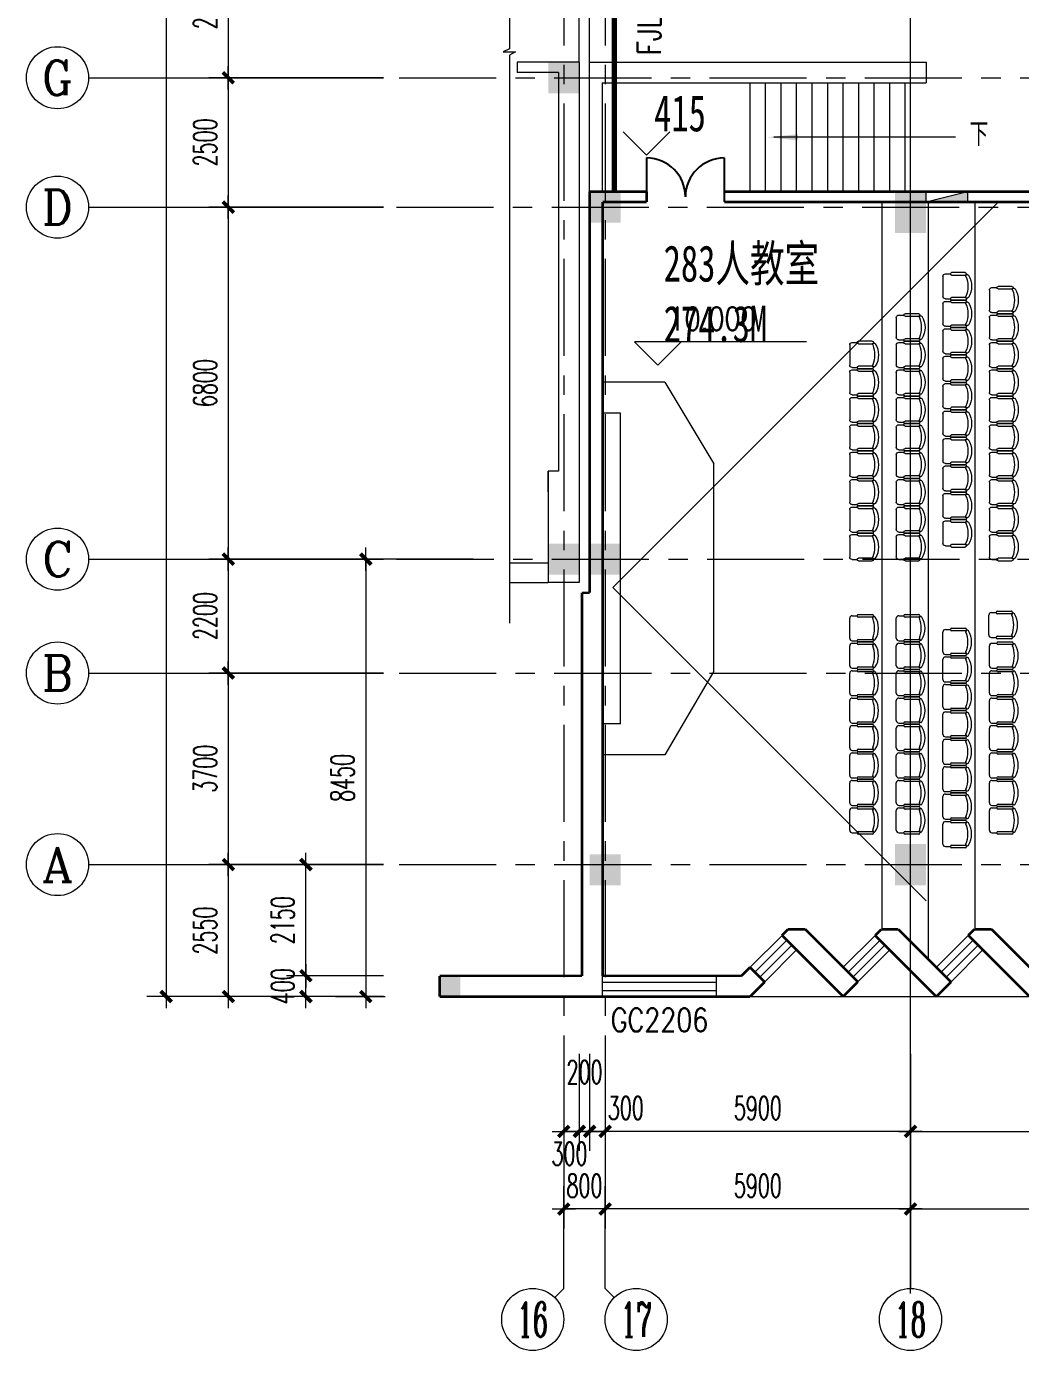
# Model space of a CAD drawing. Extents: x 2719331 to 3465925, y -270324 to -167476.
# Drawn here: x 3205629 to 3224837, y -249505 to -223927 of the extents above; entities that cross this region are included whole.
import ezdxf
from ezdxf.enums import TextEntityAlignment as Align

# ---------------------------------------------------------------- set-up
doc = ezdxf.new("R2010")
doc.units = 0
doc.header["$LTSCALE"] = 1500
doc.header["$MEASUREMENT"] = 0
doc.linetypes.add('CENTER', pattern=[2, 1.25, -0.25, 0.25, -0.25])
doc.linetypes.add('DASH', pattern=[0.35, 0.25, -0.1])
doc.layers.get('0').update_dxf_attribs({"linetype": 'CONTINUOUS', "lineweight": 0})
doc.layers.get('DEFPOINTS').update_dxf_attribs({"linetype": 'CONTINUOUS', "lineweight": 5})
for name, color, linetype, lineweight in [('AXIS', 7, 'CONTINUOUS', 5), ('AXIS_TEXT', 7, 'CONTINUOUS', 5), ('COLUMN', 7, 'CONTINUOUS', 5), ('DOTE', 7, 'CENTER', 5), ('LVTRY', 7, 'CONTINUOUS', 5), ('OTHER', 7, 'CONTINUOUS', 5), ('P-S-TEXT', 7, 'CONTINUOUS', 5), ('PUB_DIM', 250, 'CONTINUOUS', 5), ('STAIR', 7, 'CONTINUOUS', 5), ('WALL', 7, 'CONTINUOUS', 5), ('WINDOW', 7, 'CONTINUOUS', 5), ('WINDOW_TEXT', 7, 'CONTINUOUS', 5), ('我的', 7, 'CONTINUOUS', 5), ('消火栓', 7, 'CONTINUOUS', 5), ('看线', 7, 'CONTINUOUS', 5), ('防火卷帘', 7, 'CONTINUOUS', 5), ('防火卷帘名称', 7, 'CONTINUOUS', 5)]:
    doc.layers.add(name, color=color, linetype=linetype, lineweight=lineweight)
doc.layers.add('地面', color=250, linetype='CONTINUOUS')
doc.styles.add('_SIMPLEX', font='SIMPLEX.shx', dxfattribs={"width": 0.6})
doc.styles.add('COMPLEX', font='COMPLEX')
doc.styles.add('DIM_FONT', font='romans.shx', dxfattribs={"width": 0.6})
doc.styles.add('H1', font='romans.shx', dxfattribs={"width": 1.2, "bigfont": 'hztxt.shx'})
doc.styles.add('HZ4', font='SimSun.ttf', dxfattribs={"width": 0.7, "height": 700})
doc.styles.add('SIMPLEX', font='SIMPLEX.SHX', dxfattribs={"width": 0.6})
doc.styles.get("Standard").update_dxf_attribs({"font": 'SIMHEI.TTF', "height": 1.2})
doc.dimstyles.new('DIMN150', dxfattribs={"dimscale": 1.5, "dimtxt": 300, "dimasz": 1, "dimexe": 250, "dimexo": 300, "dimgap": 150, "dimtad": 1, "dimdec": 0, "dimdsep": 46, "dimtxsty": 'DIM_FONT', "dimblk": '_DIMX', "dimcen": 2.5, "dimdle": 0.3, "dimclrd": 7, "dimclre": 256, "dimclrt": 256, "dimadec": 0, "dimazin": 0, "dimtfac": 1, "dimtdec": 0, "dimtix": 1, "dimtmove": 2, "dimatfit": 3, "dimldrblk": '_DIMX', "dimfxl": 1, "dimtvp": 1, "dimtolj": 1, "dimtzin": 0, "dimlwd": -1, "dimlwe": -1, "dimarcsym": 0})

# ---------------------------------------------------------------- blocks, each defined once
blk = doc.blocks.new('M_C32CXI')
for p, q in [((-188, 275), (87, 275)), ((87, 225), (-188, 225)), ((212, 250), (112, 250)), ((262, 200), (262, -200)), ((-188, -225), (87, -225)), ((212, -250), (112, -250)), ((87, -275), (-188, -275))]:
    blk.add_line(p, q)
for centre, radius, start, end in [((-188, 250), 25, 90, 270), ((87, 250), 25, 270, 90), ((111, 0), 426, 148.1092, 211.8908), ((-227, 210), 28.1, 338.7607, 148.1092), ((314, 0), 552, 158.7607, 201.2393), ((212, 200), 50, 0, 90), ((-227, -210), 28.1, 211.8908, 21.2393), ((-188, -250), 25, 90, 270), ((87, -250), 25, 270, 90), ((212, -200), 50, 270, 0)]:
    blk.add_arc(centre, radius, start, end)
at = {"width": 0.8, "flags": 9}
for tag in ['XSIZE', 'YSIZE']:
    blk.add_attdef(tag, (0, 0), '', height=0.5, dxfattribs=at)
blk = doc.blocks.new('_ARROW')
blk.add_solid([(0, 0), (-1, 0.1), (-1, -0.1)])
blk = doc.blocks.new('_DIMX')
blk.add_line((-150, 0), (150, 0))
at = {"const_width": 50}
blk.add_lwpolyline([(-70, -70), (70, 70)], dxfattribs=at)
blk = doc.blocks.new('*D1902')
at = {"layer": 'DEFPOINTS', "color": 0, "lineweight": 25}
for p in [(3214713, -234217), (3211150, -242667), (3212185, -242667)]:
    blk.add_point(p, dxfattribs=at)
at = {"layer": '我的'}
for p, q in [((3214263, -234217), (3211810, -234217)), ((3211600, -242667), (3212560, -242667))]:
    blk.add_line(p, q, dxfattribs=at)
at = {"layer": '我的', "color": 7}
blk.add_line((3212185, -234219), (3212185, -242666), dxfattribs=at)
at = {"layer": '我的', "color": 7, "xscale": 1.5, "yscale": 1.5, "zscale": 1.5}
for p, rotation in [((3212185, -234217), 90), ((3212185, -242667), 270)]:
    blk.add_blockref('_DIMX', p, dxfattribs=dict(at, rotation=rotation))
at = {"layer": '我的', "lineweight": 0, "insert": (3211735, -238442), "char_height": 450, "attachment_point": 5, "rotation": 90, "style": 'DIM_FONT'}
blk.add_mtext('\\A1;8450', dxfattribs=at)
blk = doc.blocks.new('_FZH')
blk.add_solid([(0.5, -0.5), (-0.5, -0.5), (0.5, 0.5), (-0.5, 0.5)])
blk = doc.blocks.new('_WBLK')
for p, q in [((-0.5, 0.5), (0.5, 0.5)), ((0.5, 0.167), (-0.5, 0.167)), ((0.5, -0.167), (-0.5, -0.167)), ((-0.5, -0.5), (0.5, -0.5))]:
    blk.add_line(p, q)
at = {"layer": 'WINDOW_TEXT', "style": 'SIMPLEX', "flags": 9}
blk.add_attdef('A', text='', height=1, dxfattribs=at).set_placement((0, 1.5), align=Align.MIDDLE)
blk = doc.blocks.new('_GCBLK')
at = {"linetype": 'DASH'}
for p, q in [((-0.5, -0.5), (-0.5, 0.5)), ((0.5, -0.5), (0.5, 0.5)), ((-0.5, 0.2), (0.5, 0.2)), ((-0.5, -0.2), (0.5, -0.2))]:
    blk.add_line(p, q, dxfattribs=at)
at = {"layer": 'WINDOW_TEXT', "style": 'SIMPLEX', "flags": 9}
blk.add_attdef('A', text='', height=1, dxfattribs=at).set_placement((0, 1.5), align=Align.MIDDLE)
blk = doc.blocks.new('_AXISO2')
blk.add_line((0.354, 0.146), (0.5, 0))
blk.add_circle((0, 0.5), 0.5)
at = {"layer": 'AXIS_TEXT', "style": 'COMPLEX', "width": 1.041667}
blk.add_attdef('A', text='', height=0.56, dxfattribs=at).set_placement((-0.25, 0.22), (0.25, 0.22), align=Align.FIT)
blk = doc.blocks.new('_AXISO1')
blk.add_line((0.354, -0.146), (0.5, 0))
blk.add_circle((0, -0.5), 0.5)
at = {"layer": 'AXIS_TEXT', "style": 'COMPLEX', "width": 1.041667}
blk.add_attdef('A', text='', height=0.56, dxfattribs=at).set_placement((-0.25, -0.78), (0.25, -0.78), align=Align.FIT)
blk = doc.blocks.new('_AXISO')
blk.add_circle((0, 0), 0.5)
at = {"layer": 'AXIS_TEXT', "style": 'COMPLEX', "width": 1.041667}
blk.add_attdef('A', text='', height=0.56, dxfattribs=at).set_placement((-0.25, -0.28), (0.25, -0.28), align=Align.FIT)
blk = doc.blocks.new('*D1410')
at = {"layer": 'DEFPOINTS', "color": 0, "lineweight": 25}
for p in [(3216311, -243321), (3216511, -243321), (3216311, -245271)]:
    blk.add_point(p, dxfattribs=at)
at = {"layer": '我的'}
for p, q in [((3216311, -243771), (3216311, -245646)), ((3216511, -243771), (3216511, -245646))]:
    blk.add_line(p, q, dxfattribs=at)
at = {"layer": '我的', "color": 7}
for p, q in [((3216310, -245271), (3216308, -245271)), ((3216511, -245271), (3216311, -245271)), ((3216513, -245271), (3216514, -245271))]:
    blk.add_line(p, q, dxfattribs=at)
at = {"layer": '我的', "color": 7, "xscale": 1.5, "yscale": 1.5, "zscale": 1.5}
for p, rotation in [((3216311, -245271), 5.33620742237223e-10), ((3216511, -245271), 180.0000000005336)]:
    blk.add_blockref('_DIMX', p, dxfattribs=dict(at, rotation=rotation))
at = {"layer": '我的', "lineweight": 0, "insert": (3216413, -244126), "char_height": 450, "attachment_point": 5, "style": 'DIM_FONT'}
blk.add_mtext('\\A1;200', dxfattribs=at)
blk = doc.blocks.new('*D1427')
at = {"layer": 'DEFPOINTS', "color": 0, "lineweight": 25}
for p in [(3216011, -243321), (3216311, -243321), (3216011, -245271)]:
    blk.add_point(p, dxfattribs=at)
at = {"layer": '我的'}
for p, q in [((3216011, -243771), (3216011, -245646)), ((3216311, -243771), (3216311, -245646))]:
    blk.add_line(p, q, dxfattribs=at)
at = {"layer": '我的', "color": 7}
for p, q in [((3216010, -245271), (3216008, -245271)), ((3216311, -245271), (3216011, -245271)), ((3216313, -245271), (3216314, -245271))]:
    blk.add_line(p, q, dxfattribs=at)
at = {"layer": '我的', "color": 7, "xscale": 1.5, "yscale": 1.5, "zscale": 1.5}
for p, rotation in [((3216011, -245271), 3.557132355748797e-10), ((3216311, -245271), 180.0000000003557)]:
    blk.add_blockref('_DIMX', p, dxfattribs=dict(at, rotation=rotation))
at = {"layer": '我的', "lineweight": 0, "insert": (3216121, -245703), "char_height": 450, "attachment_point": 5, "style": 'DIM_FONT'}
blk.add_mtext('\\A1;300', dxfattribs=at)
blk = doc.blocks.new('*D1428')
at = {"layer": 'DEFPOINTS', "color": 0, "lineweight": 25}
for p in [(3216811, -243321), (3222711, -243321), (3216811, -246771)]:
    blk.add_point(p, dxfattribs=at)
at = {"layer": '我的'}
for p, q in [((3216811, -243771), (3216811, -247146)), ((3222711, -243771), (3222711, -247146))]:
    blk.add_line(p, q, dxfattribs=at)
at = {"layer": '我的', "color": 7}
blk.add_line((3222710, -246771), (3216813, -246771), dxfattribs=at)
at = {"layer": '我的', "color": 7, "xscale": 1.5, "yscale": 1.5, "zscale": 1.5, "rotation": 180}
blk.add_blockref('_DIMX', (3216811, -246771), dxfattribs=at)
at = {"layer": '我的', "color": 7, "xscale": 1.5, "yscale": 1.5, "zscale": 1.5}
blk.add_blockref('_DIMX', (3222711, -246771), dxfattribs=at)
at = {"layer": '我的', "lineweight": 0, "insert": (3219761, -246321), "char_height": 450, "attachment_point": 5, "style": 'DIM_FONT'}
blk.add_mtext('\\A1;5900', dxfattribs=at)
blk = doc.blocks.new('*D1429')
at = {"layer": 'DEFPOINTS', "color": 0, "lineweight": 25}
for p in [(3216011, -243321), (3216811, -243321), (3216011, -246771)]:
    blk.add_point(p, dxfattribs=at)
at = {"layer": '我的'}
for p, q in [((3216011, -243771), (3216011, -247146)), ((3216811, -243771), (3216811, -247146))]:
    blk.add_line(p, q, dxfattribs=at)
at = {"layer": '我的', "color": 7}
for p, q in [((3216010, -246771), (3216008, -246771)), ((3216811, -246771), (3216011, -246771)), ((3216813, -246771), (3216814, -246771))]:
    blk.add_line(p, q, dxfattribs=at)
at = {"layer": '我的', "color": 7, "xscale": 1.5, "yscale": 1.5, "zscale": 1.5}
blk.add_blockref('_DIMX', (3216011, -246771), dxfattribs=at)
at = {"layer": '我的', "color": 7, "xscale": 1.5, "yscale": 1.5, "zscale": 1.5, "rotation": 180}
blk.add_blockref('_DIMX', (3216811, -246771), dxfattribs=at)
at = {"layer": '我的', "lineweight": 0, "insert": (3216411, -246321), "char_height": 450, "attachment_point": 5, "style": 'DIM_FONT'}
blk.add_mtext('\\A1;800', dxfattribs=at)
blk = doc.blocks.new('*D1430')
at = {"layer": 'DEFPOINTS', "color": 0, "lineweight": 25}
for p in [(3216511, -243321), (3216811, -243321), (3216811, -245271)]:
    blk.add_point(p, dxfattribs=at)
at = {"layer": '我的'}
for p, q in [((3216511, -243771), (3216511, -245646)), ((3216811, -243771), (3216811, -245646))]:
    blk.add_line(p, q, dxfattribs=at)
at = {"layer": '我的', "color": 7}
for p, q in [((3216510, -245271), (3216508, -245271)), ((3216511, -245271), (3216811, -245271)), ((3216813, -245271), (3216814, -245271))]:
    blk.add_line(p, q, dxfattribs=at)
at = {"layer": '我的', "color": 7, "xscale": 1.5, "yscale": 1.5, "zscale": 1.5}
blk.add_blockref('_DIMX', (3216511, -245271), dxfattribs=at)
at = {"layer": '我的', "color": 7, "xscale": 1.5, "yscale": 1.5, "zscale": 1.5, "rotation": 180}
blk.add_blockref('_DIMX', (3216811, -245271), dxfattribs=at)
at = {"layer": '我的', "lineweight": 0, "insert": (3217210, -244820), "char_height": 450, "attachment_point": 5, "style": 'DIM_FONT'}
blk.add_mtext('\\A1;300', dxfattribs=at)
blk = doc.blocks.new('*D1431')
at = {"layer": 'DEFPOINTS', "color": 0, "lineweight": 25}
for p in [(3216811, -243321), (3222711, -243321), (3216811, -245271)]:
    blk.add_point(p, dxfattribs=at)
at = {"layer": '我的'}
for p, q in [((3216811, -243771), (3216811, -245646)), ((3222711, -243771), (3222711, -245646))]:
    blk.add_line(p, q, dxfattribs=at)
at = {"layer": '我的', "color": 7}
blk.add_line((3222710, -245271), (3216813, -245271), dxfattribs=at)
at = {"layer": '我的', "color": 7, "xscale": 1.5, "yscale": 1.5, "zscale": 1.5}
for p, rotation in [((3216811, -245271), 179.9999999999752), ((3222711, -245271), 359.9999999999752)]:
    blk.add_blockref('_DIMX', p, dxfattribs=dict(at, rotation=rotation))
at = {"layer": '我的', "lineweight": 0, "insert": (3219761, -244821), "char_height": 450, "attachment_point": 5, "style": 'DIM_FONT'}
blk.add_mtext('\\A1;5900', dxfattribs=at)
blk = doc.blocks.new('*D1432')
at = {"layer": 'DEFPOINTS', "color": 0, "lineweight": 25}
for p in [(3222711, -243321), (3229911, -243321), (3229911, -245271)]:
    blk.add_point(p, dxfattribs=at)
at = {"layer": '我的'}
for p, q in [((3222711, -243771), (3222711, -245646)), ((3229911, -243771), (3229911, -245646))]:
    blk.add_line(p, q, dxfattribs=at)
at = {"layer": '我的', "color": 7}
blk.add_line((3222713, -245271), (3229910, -245271), dxfattribs=at)
at = {"layer": '我的', "color": 7, "xscale": 1.5, "yscale": 1.5, "zscale": 1.5, "rotation": 180}
blk.add_blockref('_DIMX', (3222711, -245271), dxfattribs=at)
at = {"layer": '我的', "color": 7, "xscale": 1.5, "yscale": 1.5, "zscale": 1.5}
blk.add_blockref('_DIMX', (3229911, -245271), dxfattribs=at)
at = {"layer": '我的', "lineweight": 0, "insert": (3226311, -244821), "char_height": 450, "attachment_point": 5, "style": 'DIM_FONT'}
blk.add_mtext('\\A1;7200', dxfattribs=at)
blk = doc.blocks.new('*D1433')
at = {"layer": 'DEFPOINTS', "color": 0, "lineweight": 25}
for p in [(3222711, -243321), (3229911, -243321), (3229911, -246771)]:
    blk.add_point(p, dxfattribs=at)
at = {"layer": '我的'}
for p, q in [((3222711, -243771), (3222711, -247146)), ((3229911, -243771), (3229911, -247146))]:
    blk.add_line(p, q, dxfattribs=at)
at = {"layer": '我的', "color": 7}
blk.add_line((3222713, -246771), (3229910, -246771), dxfattribs=at)
at = {"layer": '我的', "color": 7, "xscale": 1.5, "yscale": 1.5, "zscale": 1.5, "rotation": 180}
blk.add_blockref('_DIMX', (3222711, -246771), dxfattribs=at)
at = {"layer": '我的', "color": 7, "xscale": 1.5, "yscale": 1.5, "zscale": 1.5}
blk.add_blockref('_DIMX', (3229911, -246771), dxfattribs=at)
at = {"layer": '我的', "lineweight": 0, "insert": (3226311, -246321), "char_height": 450, "attachment_point": 5, "style": 'DIM_FONT'}
blk.add_mtext('\\A1;7200', dxfattribs=at)
blk = doc.blocks.new('*D1097')
at = {"layer": 'DEFPOINTS', "color": 0, "lineweight": 25}
for p in [(3212979, -222117), (3209529, -224917), (3212979, -224917)]:
    blk.add_point(p, dxfattribs=at)
at = {"layer": '我的'}
for p, q in [((3212529, -222117), (3209154, -222117)), ((3212529, -224917), (3209154, -224917))]:
    blk.add_line(p, q, dxfattribs=at)
at = {"layer": '我的', "color": 7}
blk.add_line((3209529, -222119), (3209529, -224916), dxfattribs=at)
at = {"layer": '我的', "color": 7, "xscale": 1.5, "yscale": 1.5, "zscale": 1.5}
for p, rotation in [((3209529, -222117), 90), ((3209529, -224917), 270)]:
    blk.add_blockref('_DIMX', p, dxfattribs=dict(at, rotation=rotation))
at = {"layer": '我的', "lineweight": 0, "insert": (3209079, -223517), "char_height": 450, "attachment_point": 5, "rotation": 90, "style": 'DIM_FONT'}
blk.add_mtext('\\A1;2800', dxfattribs=at)
blk = doc.blocks.new('*D1098')
at = {"layer": 'DEFPOINTS', "color": 0, "lineweight": 25}
for p in [(3212529, -236417), (3209529, -240117), (3212529, -240117)]:
    blk.add_point(p, dxfattribs=at)
at = {"layer": '我的'}
for p, q in [((3212079, -236417), (3209154, -236417)), ((3212079, -240117), (3209154, -240117))]:
    blk.add_line(p, q, dxfattribs=at)
at = {"layer": '我的', "color": 7}
blk.add_line((3209529, -236419), (3209529, -240116), dxfattribs=at)
at = {"layer": '我的', "color": 7, "xscale": 1.5, "yscale": 1.5, "zscale": 1.5}
for p, rotation in [((3209529, -236417), 90), ((3209529, -240117), 270)]:
    blk.add_blockref('_DIMX', p, dxfattribs=dict(at, rotation=rotation))
at = {"layer": '我的', "lineweight": 0, "insert": (3209079, -238267), "char_height": 450, "attachment_point": 5, "rotation": 90, "style": 'DIM_FONT'}
blk.add_mtext('\\A1;3700', dxfattribs=at)
blk = doc.blocks.new('*D1099')
at = {"layer": 'DEFPOINTS', "color": 0, "lineweight": 25}
for p in [(3212529, -240117), (3209529, -242667), (3212829, -242667)]:
    blk.add_point(p, dxfattribs=at)
at = {"layer": '我的'}
for p, q in [((3212079, -240117), (3209154, -240117)), ((3212379, -242667), (3209154, -242667))]:
    blk.add_line(p, q, dxfattribs=at)
at = {"layer": '我的', "color": 7}
blk.add_line((3209529, -240119), (3209529, -242666), dxfattribs=at)
at = {"layer": '我的', "color": 7, "xscale": 1.5, "yscale": 1.5, "zscale": 1.5}
for p, rotation in [((3209529, -240117), 90), ((3209529, -242667), 270)]:
    blk.add_blockref('_DIMX', p, dxfattribs=dict(at, rotation=rotation))
at = {"layer": '我的', "lineweight": 0, "insert": (3209079, -241392), "char_height": 450, "attachment_point": 5, "rotation": 90, "style": 'DIM_FONT'}
blk.add_mtext('\\A1;2550', dxfattribs=at)
blk = doc.blocks.new('*D1066')
at = {"layer": 'DEFPOINTS', "color": 0, "lineweight": 25}
for p in [(3212829, -179267), (3208329, -242667), (3212829, -242667)]:
    blk.add_point(p, dxfattribs=at)
at = {"layer": '我的'}
for p, q in [((3212379, -179267), (3207954, -179267)), ((3212379, -242667), (3207954, -242667))]:
    blk.add_line(p, q, dxfattribs=at)
at = {"layer": '我的', "color": 7}
blk.add_line((3208329, -179269), (3208329, -242666), dxfattribs=at)
at = {"layer": '我的', "color": 7, "xscale": 1.5, "yscale": 1.5, "zscale": 1.5}
for p, rotation in [((3208329, -179267), 90), ((3208329, -242667), 270)]:
    blk.add_blockref('_DIMX', p, dxfattribs=dict(at, rotation=rotation))
at = {"layer": '我的', "lineweight": 0, "insert": (3207879, -210967), "char_height": 450, "attachment_point": 5, "rotation": 90, "style": 'DIM_FONT'}
blk.add_mtext('\\A1;63400', dxfattribs=at)
blk = doc.blocks.new('*D1072')
at = {"layer": 'DEFPOINTS', "color": 0, "lineweight": 25}
for p in [(3211029, -242267), (3212979, -242267), (3212979, -242667)]:
    blk.add_point(p, dxfattribs=at)
at = {"layer": '我的'}
for p, q in [((3212529, -242267), (3210654, -242267)), ((3212529, -242667), (3210654, -242667))]:
    blk.add_line(p, q, dxfattribs=at)
at = {"layer": '我的', "color": 7}
for p, q in [((3211029, -242266), (3211029, -242264)), ((3211029, -242667), (3211029, -242267)), ((3211029, -242669), (3211029, -242670))]:
    blk.add_line(p, q, dxfattribs=at)
at = {"layer": '我的', "color": 7, "xscale": 1.5, "yscale": 1.5, "zscale": 1.5}
for p, rotation in [((3211029, -242267), 270), ((3211029, -242667), 90)]:
    blk.add_blockref('_DIMX', p, dxfattribs=dict(at, rotation=rotation))
at = {"layer": '我的', "lineweight": 0, "insert": (3210579, -242467), "char_height": 450, "attachment_point": 5, "rotation": 90, "style": 'DIM_FONT'}
blk.add_mtext('\\A1;400', dxfattribs=at)
blk = doc.blocks.new('*D1073')
at = {"layer": 'DEFPOINTS', "color": 0, "lineweight": 25}
for p in [(3211029, -240117), (3212979, -240117), (3212979, -242267)]:
    blk.add_point(p, dxfattribs=at)
at = {"layer": '我的'}
for p, q in [((3212529, -240117), (3210654, -240117)), ((3212529, -242267), (3210654, -242267))]:
    blk.add_line(p, q, dxfattribs=at)
at = {"layer": '我的', "color": 7}
blk.add_line((3211029, -242266), (3211029, -240119), dxfattribs=at)
at = {"layer": '我的', "color": 7, "xscale": 1.5, "yscale": 1.5, "zscale": 1.5}
for p, rotation in [((3211029, -240117), 90), ((3211029, -242267), 270)]:
    blk.add_blockref('_DIMX', p, dxfattribs=dict(at, rotation=rotation))
at = {"layer": '我的', "lineweight": 0, "insert": (3210579, -241192), "char_height": 450, "attachment_point": 5, "rotation": 90, "style": 'DIM_FONT'}
blk.add_mtext('\\A1;2150', dxfattribs=at)
blk = doc.blocks.new('*D800')
at = {"layer": 'DEFPOINTS', "color": 0, "lineweight": 25}
for p in [(3212979, -224917), (3209529, -227417), (3212979, -227417)]:
    blk.add_point(p, dxfattribs=at)
at = {"layer": '我的'}
for p, q in [((3212529, -224917), (3209154, -224917)), ((3212529, -227417), (3209154, -227417))]:
    blk.add_line(p, q, dxfattribs=at)
at = {"layer": '我的', "color": 7}
blk.add_line((3209529, -224919), (3209529, -227416), dxfattribs=at)
at = {"layer": '我的', "color": 7, "xscale": 1.5, "yscale": 1.5, "zscale": 1.5}
for p, rotation in [((3209529, -224917), 90), ((3209529, -227417), 270)]:
    blk.add_blockref('_DIMX', p, dxfattribs=dict(at, rotation=rotation))
at = {"layer": '我的', "lineweight": 0, "insert": (3209079, -226167), "char_height": 450, "attachment_point": 5, "rotation": 90, "style": 'DIM_FONT'}
blk.add_mtext('\\A1;2500', dxfattribs=at)
blk = doc.blocks.new('*D801')
at = {"layer": 'DEFPOINTS', "color": 0, "lineweight": 25}
for p in [(3212979, -234217), (3209529, -236417), (3212979, -236417)]:
    blk.add_point(p, dxfattribs=at)
at = {"layer": '我的'}
for p, q in [((3212529, -234217), (3209154, -234217)), ((3212529, -236417), (3209154, -236417))]:
    blk.add_line(p, q, dxfattribs=at)
at = {"layer": '我的', "color": 7}
blk.add_line((3209529, -234219), (3209529, -236416), dxfattribs=at)
at = {"layer": '我的', "color": 7, "xscale": 1.5, "yscale": 1.5, "zscale": 1.5}
for p, rotation in [((3209529, -234217), 90), ((3209529, -236417), 270)]:
    blk.add_blockref('_DIMX', p, dxfattribs=dict(at, rotation=rotation))
at = {"layer": '我的', "lineweight": 0, "insert": (3209079, -235317), "char_height": 450, "attachment_point": 5, "rotation": 90, "style": 'DIM_FONT'}
blk.add_mtext('\\A1;2200', dxfattribs=at)
blk = doc.blocks.new('*D802')
at = {"layer": 'DEFPOINTS', "color": 0, "lineweight": 25}
for p in [(3212979, -227417), (3209529, -234217), (3212979, -234217)]:
    blk.add_point(p, dxfattribs=at)
at = {"layer": '我的'}
for p, q in [((3212529, -227417), (3209154, -227417)), ((3212529, -234217), (3209154, -234217))]:
    blk.add_line(p, q, dxfattribs=at)
at = {"layer": '我的', "color": 7}
blk.add_line((3209529, -227419), (3209529, -234216), dxfattribs=at)
at = {"layer": '我的', "color": 7, "xscale": 1.5, "yscale": 1.5, "zscale": 1.5}
for p, rotation in [((3209529, -227417), 90), ((3209529, -234217), 270)]:
    blk.add_blockref('_DIMX', p, dxfattribs=dict(at, rotation=rotation))
at = {"layer": '我的', "lineweight": 0, "insert": (3209079, -230817), "char_height": 450, "attachment_point": 5, "rotation": 90, "style": 'DIM_FONT'}
blk.add_mtext('\\A1;6800', dxfattribs=at)
blk = doc.blocks.new('A$C68C06AB7')
at = {"layer": '消火栓'}
blk.add_hatch(color=256, dxfattribs=at).paths.add_polyline_path([(800, 200), (0, 200), (800, 0)])
blk.add_line((0, 200), (800, 0), dxfattribs=at)
blk.add_lwpolyline([(0, 200), (0, 0), (800, 0), (800, 200)], close=True, dxfattribs=at)

msp = doc.modelspace()

# ---------------------------------------------------------------- linework, layer by layer
at = {"lineweight": 25}
for p, q in [((3217611.2, -226467.4), (3217611.2, -227317.4)), ((3219111.2, -226467.4), (3219111.2, -227317.4))]:
    msp.add_line(p, q, dxfattribs=at)
for centre, start, end in [((3217611.2, -227217.4), 0, 90), ((3219111.2, -227217.4), 90, 180)]:
    msp.add_arc(centre, 750, start, end, dxfattribs=at)
at = {"layer": 'DOTE', "lineweight": 0}
for p, q in [((3216011.1, -177417.3), (3216011.1, -243889.9)), ((3216811.1, -177417.3), (3216811.1, -243889.9)), ((3212828.6, -224917.4), (3280936.5, -224917.4)), ((3212777.7, -227417.4), (3280936.5, -227417.4)), ((3212781.8, -234217.4), (3280936.5, -234217.4)), ((3212828.6, -236417.4), (3280936.5, -236417.4)), ((3212828.6, -240117.4), (3280936.5, -240117.4))]:
    msp.add_line(p, q, dxfattribs=at)
at = {"layer": 'LVTRY', "lineweight": 0}
for p, q in [((3222161.1, -241367.8), (3222161.1, -227317.4)), ((3223061.1, -241367.8), (3223061.1, -227317.4)), ((3223061.1, -241951.8), (3223061.1, -227317.4)), ((3223961.1, -241367.8), (3223961.1, -227317.4))]:
    msp.add_line(p, q, dxfattribs=at)
at = {"layer": 'OTHER', "lineweight": 0}
for p in [(3224411.1, -227317.4), (3223011.1, -240817.4)]:
    msp.add_line(p, (3216961.1, -234767.4), dxfattribs=at)
at = {"layer": 'PUB_DIM', "lineweight": 0}
for p, q in [((3217611.8, -226415.1), (3217161.8, -225965.1)), ((3218061.8, -225965.1), (3217611.8, -226415.1)), ((3217380.8, -230021.8), (3217830.8, -230471.8)), ((3220702.2, -230021.8), (3217380.8, -230021.8)), ((3217830.8, -230471.8), (3218280.8, -230021.8))]:
    msp.add_line(p, q, dxfattribs=at)
msp.add_lwpolyline([(3223583.2, -226067.4), (3220068.3, -226067.4)], dxfattribs=at)
at = {"layer": 'STAIR', "lineweight": 0}
for p, q in [((3214960.3, -213383.9), (3214960.3, -224359.4)), ((3214960.3, -224359.4), (3214840.3, -224419.4)), ((3214840.3, -224419.4), (3215080.3, -224419.4)), ((3215080.3, -224419.4), (3214960.3, -224479.4)), ((3214960.3, -224479.4), (3214960.3, -235455)), ((3219611.1, -227117.4), (3219611.1, -225017.4)), ((3219911.1, -227117.4), (3219911.1, -225017.4)), ((3220211.1, -227117.4), (3220211.1, -225017.4)), ((3220511.1, -227117.4), (3220511.1, -225017.4)), ((3220811.1, -227117.4), (3220811.1, -225017.4)), ((3221111.1, -227117.4), (3221111.1, -225017.4)), ((3221411.1, -227117.4), (3221411.1, -225017.4)), ((3221711.1, -227117.4), (3221711.1, -225017.4)), ((3222011.1, -227117.4), (3222011.1, -225017.4)), ((3222311.1, -227117.4), (3222311.1, -225017.4)), ((3222611.1, -227117.4), (3222611.1, -225017.4)), ((3214960.3, -234285.1), (3215711.1, -234285.1)), ((3214960.3, -234667.4), (3215711.1, -234667.4))]:
    msp.add_line(p, q, dxfattribs=at)
at = {"layer": 'WALL', "lineweight": 0}
for p, q in [((3216311.1, -224617.4), (3215111.1, -224617.4)), ((3215111.1, -224617.4), (3215111.1, -224817.4)), ((3215911.1, -224817.4), (3215111.1, -224817.4)), ((3215911.1, -224817.4), (3215911.1, -232517.4)), ((3216311.1, -224617.4), (3216311.1, -234667.4)), ((3219111.2, -227317.4), (3219111.2, -227117.4)), ((3217961.4, -230797.4), (3216761.1, -230797.4)), ((3217961.4, -230797.4), (3218908.4, -232377.9)), ((3217108.4, -231397.4), (3216761.1, -231397.4)), ((3217108.4, -237398.4), (3217108.4, -231397.4)), ((3218908.4, -236377.9), (3218908.4, -232377.9)), ((3215911.1, -232517.4), (3215711.1, -232517.4)), ((3215711.1, -232517.4), (3215711.1, -234667.4)), ((3215911.1, -232517.4), (3215711.1, -232517.4)), ((3215711.1, -232917.4), (3215711.1, -232517.4)), ((3215711.1, -232917.4), (3215711.1, -234667.4)), ((3216311.1, -234667.4), (3215711.1, -234667.4)), ((3218908.4, -236377.9), (3217961.4, -237999.4)), ((3217108.4, -237398.4), (3216761.1, -237398.4)), ((3217961.4, -237999.4), (3216761.1, -237999.4)), ((3219611.1, -242667.4), (3234011.1, -242667.4))]:
    msp.add_line(p, q, dxfattribs=at)
at = {"layer": 'WALL', "lineweight": 0, "const_width": 50}
for points in [[(3216511.1, -227117.4), (3216511.1, -234867.4)], [(3217611.2, -227117.4), (3216511.1, -227117.4)], [(3217611.2, -227317.4), (3217611.2, -227117.4)], [(3234111.1, -227117.4), (3219111.2, -227117.4)], [(3216761.1, -242267.4), (3216761.1, -227317.4)], [(3217611.2, -227317.4), (3216761.1, -227317.4)], [(3234111.1, -227317.4), (3219111.2, -227317.4)], [(3216361.1, -242267.4), (3216361.1, -234867.4)], [(3216361.1, -234867.4), (3216511.1, -234867.4)], [(3220228.3, -241484.6), (3220345.1, -241367.8)], [(3220677.1, -241367.8), (3220345.1, -241367.8)], [(3221694, -242384.6), (3220677.1, -241367.8)], [(3222028.3, -241484.6), (3222145.1, -241367.8)], [(3222477.1, -241367.8), (3222145.1, -241367.8)], [(3223494, -242384.6), (3222477.1, -241367.8)], [(3223828.3, -241484.6), (3223945.1, -241367.8)], [(3224277.1, -241367.8), (3223945.1, -241367.8)], [(3225294, -242384.6), (3224277.1, -241367.8)], [(3221411.1, -242667.4), (3220228.3, -241484.6)], [(3223211.1, -242667.4), (3222028.3, -241484.6)], [(3225011.1, -242667.4), (3223828.3, -241484.6)], [(3219611.1, -242101.8), (3219445.5, -242267.4)], [(3219894, -242384.6), (3219611.1, -242101.8)], [(3221694, -242384.6), (3221411.1, -242101.8)], [(3213611.1, -242667.4), (3213611.1, -242267.4)], [(3213611.1, -242667.4), (3213611.1, -242267.4)], [(3216361.1, -242267.4), (3213611.1, -242267.4)], [(3216761.1, -242267.4), (3219445.5, -242267.4)], [(3219611.1, -242667.4), (3219894, -242384.6)], [(3221411.1, -242667.4), (3221694, -242384.6)], [(3223494, -242384.6), (3223211.1, -242667.4)], [(3213611.1, -242667.4), (3219611.1, -242667.4)]]:
    msp.add_lwpolyline(points, dxfattribs=at)
at = {"layer": '我的', "lineweight": 0}
for p, q in [((3222711.1, -248404.1), (3222711.1, -220826.8)), ((3206828.6, -224917.4), (3212528.6, -224917.4)), ((3206828.6, -227417.4), (3212528.6, -227417.4)), ((3206828.6, -234217.4), (3212528.6, -234217.4)), ((3206828.6, -236417.4), (3212528.6, -236417.4)), ((3206828.6, -240117.4), (3212528.6, -240117.4)), ((3216011.1, -248305), (3216011.1, -246331.6)), ((3216011.1, -248305), (3216011.1, -246331.6)), ((3216811.1, -248305), (3216811.1, -246331.6)), ((3222711.1, -246331.6), (3222711.1, -248305))]:
    msp.add_line(p, q, dxfattribs=at)
at = {"layer": '看线', "lineweight": 0}
for p, q in [((3216311.1, -224617.4), (3216311.1, -222017.4)), ((3216311.1, -224617.4), (3216311.1, -222117.4)), ((3216511.1, -227117.4), (3216511.1, -222117.4)), ((3216511.1, -224617.4), (3223011.1, -224617.4)), ((3223011.1, -224617.4), (3223011.1, -225017.4)), ((3216753.6, -225017.4), (3223011.1, -225017.4)), ((3216753.6, -225017.4), (3216753.6, -227117.4))]:
    msp.add_line(p, q, dxfattribs=at)
at = {"layer": '防火卷帘', "linetype": 'DASH', "lineweight": 0, "const_width": 100}
msp.add_lwpolyline([(3216989.6, -222417.4), (3216989.6, -227117.4)], dxfattribs=at)

# ---------------------------------------------------------------- block references
at = {"layer": 'AXIS', "lineweight": 0}
ref = msp.add_blockref('_AXISO2', (3216011.1, -248905), dxfattribs=dict(at, xscale=1200, yscale=1200, zscale=1200, rotation=90))
ref.add_attrib('A', '16', dxfattribs={"layer": 'AXIS_TEXT', "height": 672, "style": 'COMPLEX', "width": 0.646552}).set_placement((3215111.1, -249241), (3215711.1, -249241), align=Align.FIT)
ref = msp.add_blockref('_AXISO2', (3216011.1, -248905), dxfattribs=dict(at, xscale=1200, yscale=1200, zscale=1200, rotation=90))
ref.add_attrib('A', '16', dxfattribs={"layer": 'AXIS_TEXT', "height": 672, "style": 'COMPLEX', "width": 0.646552}).set_placement((3215111.1, -249241), (3215711.1, -249241), align=Align.FIT)
ref = msp.add_blockref('_AXISO1', (3216811.1, -248905), dxfattribs=dict(at, xscale=1200, yscale=1200, zscale=1200, rotation=90))
ref.add_attrib('A', '17', dxfattribs={"layer": 'AXIS_TEXT', "height": 672, "style": 'COMPLEX', "width": 0.646552}).set_placement((3217111.1, -249241), (3217711.1, -249241), align=Align.FIT)
ref = msp.add_blockref('_AXISO', (3222711.1, -248905), dxfattribs=dict(at, xscale=1200, yscale=1200, zscale=1200))
ref.add_attrib('A', '18', dxfattribs={"layer": 'AXIS_TEXT', "height": 672, "style": 'COMPLEX', "width": 0.646552}).set_placement((3222411.1, -249241), (3223011.1, -249241), align=Align.FIT)
at = {"layer": 'COLUMN', "lineweight": 0}
for p, xscale, yscale, zscale in [((3216011.1, -224917.4), -600, 600, 600), ((3216011.1, -224917.4), -600, 600, 600), ((3216011.1, -224917.4), -600, 600, 600), ((3216011.1, -224917.4), -600, 600, 600), ((3216011.1, -234217.4), -600, 600, 600), ((3216011.1, -234217.4), -600, 600, 600), ((3216011.1, -234217.4), -600, 600, 600), ((3216011.1, -234217.4), -600, 600, 600), ((3213811.1, -242467.4), 400, 400, 400)]:
    msp.add_blockref('_FZH', p, dxfattribs=dict(at, xscale=xscale, yscale=yscale, zscale=zscale))
at = {"layer": 'COLUMN', "lineweight": 0, "xscale": 600, "zscale": 600, "rotation": 359.9999999999999}
for p, yscale in [((3216811.1, -227417.4), 600), ((3222711.1, -227517.4), 800), ((3216811.1, -234217.4), 600), ((3216811.1, -240217.5), 600), ((3222711.1, -240117.5), 800)]:
    msp.add_blockref('_FZH', p, dxfattribs=dict(at, yscale=yscale))
at = {"layer": 'LVTRY', "lineweight": 0, "yscale": 0.9636363636363636, "zscale": 0.9636363636363636}
for p, xscale, rotation in [((3223589.3, -228947.4), -0.9636363636363636, 359.9999999998619), ((3224489.3, -229212.4), -0.9636363636363636, 359.9999999998619), ((3224489.3, -229212.4), -0.9636363636363636, 359.9999999998619), ((3223589.3, -229477.4), -0.9636363636363636, 359.9999999998619), ((3222689.3, -229742.4), -0.9636363636363636, 359.9999999998619), ((3224489.3, -229742.4), -0.9636363636363636, 359.9999999998619), ((3223589.3, -230007.4), -0.9636363636363636, 359.9999999998619), ((3221789.3, -230272.4), -0.9636363636363636, 359.9999999998619), ((3222689.3, -230272.4), -0.9636363636363636, 359.9999999998619), ((3224489.3, -230272.4), -0.9636363636363636, 359.9999999998619), ((3224489.3, -230272.4), -0.9636363636363636, 359.9999999998619), ((3223589.3, -230537.4), -0.9636363636363636, 359.9999999998619), ((3221789.3, -230802.4), -0.9636363636363636, 359.9999999998619), ((3222689.3, -230802.4), -0.9636363636363636, 359.9999999998619), ((3224489.3, -230802.4), -0.9636363636363636, 359.9999999998619), ((3224489.3, -230802.4), -0.9636363636363636, 359.9999999998619), ((3223589.3, -231067.4), -0.9636363636363636, 359.9999999998619), ((3221789.3, -231332.4), -0.9636363636363636, 359.9999999998619), ((3222689.3, -231332.4), -0.9636363636363636, 359.9999999998619), ((3224489.3, -231332.4), -0.9636363636363636, 359.9999999998619), ((3224489.3, -231332.4), -0.9636363636363636, 359.9999999998619), ((3223589.3, -231597.4), -0.9636363636363636, 359.9999999998619), ((3221789.3, -231862.4), -0.9636363636363636, 359.9999999998619), ((3222689.3, -231862.4), -0.9636363636363636, 359.9999999998619), ((3224489.3, -231862.4), -0.9636363636363636, 359.9999999998619), ((3224489.3, -231862.4), -0.9636363636363636, 359.9999999998619), ((3223589.3, -232127.4), -0.9636363636363636, 359.9999999998619), ((3221789.3, -232392.4), -0.9636363636363636, 359.9999999998619), ((3222689.3, -232392.4), -0.9636363636363636, 359.9999999998619), ((3224489.3, -232392.4), -0.9636363636363636, 359.9999999998619), ((3224489.3, -232392.4), -0.9636363636363636, 359.9999999998619), ((3223589.3, -232657.4), -0.9636363636363636, 359.9999999998619), ((3221789.3, -232922.4), -0.9636363636363636, 359.9999999998619), ((3222689.3, -232922.4), -0.9636363636363636, 359.9999999998619), ((3224489.3, -232922.4), -0.9636363636363636, 359.9999999998619), ((3224489.3, -232922.4), -0.9636363636363636, 359.9999999998619), ((3223589.3, -233187.4), -0.9636363636363636, 359.9999999998619), ((3221789.3, -233452.4), -0.9636363636363636, 359.9999999998619), ((3222689.3, -233452.4), -0.9636363636363636, 359.9999999998619), ((3224489.3, -233452.4), -0.9636363636363636, 359.9999999998619), ((3224489.3, -233452.4), -0.9636363636363636, 359.9999999998619), ((3223589.3, -233717.4), -0.9636363636363636, 359.9999999998619), ((3221789.3, -233982.4), -0.9636363636363636, 359.9999999998619), ((3222689.3, -233982.4), -0.9636363636363636, 359.9999999998619), ((3224489.3, -233982.4), -0.9636363636363636, 359.9999999998619), ((3221789.3, -235552.4), 0.9636363636363636, 180.0000000001361), ((3222689.3, -235552.4), 0.9636363636363636, 180.0000000001361), ((3224476.8, -235489.1), 0.9636363636363636, 180.0000000001361), ((3224476.8, -235489.1), 0.9636363636363636, 180.0000000001361), ((3223589.3, -235817.4), 0.9636363636363636, 180.0000000001361), ((3221789.3, -236082.4), 0.9636363636363636, 180.0000000001361), ((3222689.3, -236082.4), 0.9636363636363636, 180.0000000001361), ((3224489.3, -236082.4), 0.9636363636363636, 180.0000000001361), ((3224489.3, -236082.4), 0.9636363636363636, 180.0000000001361), ((3223589.3, -236347.4), 0.9636363636363636, 180.0000000001361), ((3221789.3, -236612.4), 0.9636363636363636, 180.0000000001361), ((3222689.3, -236612.4), 0.9636363636363636, 180.0000000001361), ((3224489.3, -236612.4), 0.9636363636363636, 180.0000000001361), ((3224489.3, -236612.4), 0.9636363636363636, 180.0000000001361), ((3223589.3, -236877.4), 0.9636363636363636, 180.0000000001361), ((3221789.3, -237142.4), 0.9636363636363636, 180.0000000001361), ((3222689.3, -237142.4), 0.9636363636363636, 180.0000000001361), ((3224489.3, -237142.4), 0.9636363636363636, 180.0000000001361), ((3224489.3, -237142.4), 0.9636363636363636, 180.0000000001361), ((3223589.3, -237407.4), 0.9636363636363636, 180.0000000001361), ((3221789.3, -237672.4), 0.9636363636363636, 180.0000000001361), ((3222689.3, -237672.4), 0.9636363636363636, 180.0000000001361), ((3224489.3, -237672.4), 0.9636363636363636, 180.0000000001361), ((3224489.3, -237672.4), 0.9636363636363636, 180.0000000001361), ((3223589.3, -237937.4), 0.9636363636363636, 180.0000000001361), ((3221789.3, -238202.4), 0.9636363636363636, 180.0000000001361), ((3222689.3, -238202.4), 0.9636363636363636, 180.0000000001361), ((3224489.3, -238202.4), 0.9636363636363636, 180.0000000001361), ((3224489.3, -238202.4), 0.9636363636363636, 180.0000000001361), ((3223589.3, -238467.4), 0.9636363636363636, 180.0000000001361), ((3221789.3, -238732.4), 0.9636363636363636, 180.0000000001361), ((3222689.3, -238732.4), 0.9636363636363636, 180.0000000001361), ((3224489.3, -238732.4), 0.9636363636363636, 180.0000000001361), ((3224489.3, -238732.4), 0.9636363636363636, 180.0000000001361), ((3223589.3, -238997.4), 0.9636363636363636, 180.0000000001361), ((3221789.3, -239262.4), 0.9636363636363636, 180.0000000001361), ((3222689.3, -239262.4), 0.9636363636363636, 180.0000000001361), ((3224489.3, -239262.4), 0.9636363636363636, 180.0000000001361), ((3224489.3, -239262.4), 0.9636363636363636, 180.0000000001361), ((3223589.3, -239527.4), 0.9636363636363636, 180.0000000001361)]:
    msp.add_blockref('M_C32CXI', p, dxfattribs=dict(at, xscale=xscale, rotation=rotation))
at = {"layer": 'PUB_DIM', "lineweight": 0, "xscale": 600, "yscale": 600, "zscale": 600, "rotation": 180}
msp.add_blockref('_ARROW', (3219936.5, -226067.4), dxfattribs=at)
at = {"layer": 'WINDOW', "lineweight": 0, "xscale": 873, "yscale": 400, "zscale": 873, "rotation": 44.99999999999437}
for p in [(3220061.1, -241934.7), (3221861.1, -241934.7), (3223661.1, -241934.7)]:
    msp.add_blockref('_WBLK', p, dxfattribs=at)
at = {"layer": 'WINDOW', "lineweight": 0}
ref = msp.add_blockref('_GCBLK', (3217861.1, -242467.4), dxfattribs=dict(at, xscale=2200, yscale=400.0000000000582, zscale=2200))
ref.add_attrib('A', 'GC2206', dxfattribs={"layer": 'WINDOW_TEXT', "height": 450, "style": '_SIMPLEX', "width": 0.8, "flags": 8}).set_placement((3217861.1, -243117.4), align=Align.MIDDLE)
at = {"layer": '我的', "lineweight": 0, "xscale": 1200, "yscale": 1200, "zscale": 1200}
for p, values in [((3206228.6, -224917.4), {'A': 'G'}), ((3206228.6, -240117.4), {'A': 'A'})]:
    msp.add_blockref('_AXISO', p, dxfattribs=at).add_auto_attribs(values)
at = {"layer": '我的', "lineweight": 0}
ref = msp.add_blockref('_AXISO', (3206228.6, -227417.4), dxfattribs=dict(at, xscale=1200, yscale=1200, zscale=1200))
ref.add_attrib('A', 'D', dxfattribs={"layer": 'AXIS_TEXT', "height": 672, "style": 'COMPLEX', "width": 1.102941}).set_placement((3205928.6, -227753.4), (3206528.6, -227753.4), align=Align.FIT)
ref = msp.add_blockref('_AXISO', (3206228.6, -234217.4), dxfattribs=dict(at, xscale=1200, yscale=1200, zscale=1200))
ref.add_attrib('A', 'C', dxfattribs={"layer": 'AXIS_TEXT', "height": 672, "style": 'COMPLEX', "width": 1.25}).set_placement((3205928.6, -234553.4), (3206528.6, -234553.4), align=Align.FIT)
ref = msp.add_blockref('_AXISO', (3206228.6, -236417.4), dxfattribs=dict(at, xscale=1200, yscale=1200, zscale=1200))
ref.add_attrib('A', 'B', dxfattribs={"layer": 'AXIS_TEXT', "height": 672, "style": 'COMPLEX', "width": 1.102941}).set_placement((3205928.6, -236753.4), (3206528.6, -236753.4), align=Align.FIT)
at = {"layer": '消火栓', "lineweight": 0, "xscale": -1, "rotation": 180}
msp.add_blockref('A$C68C06AB7', (3223011.1, -227117.4), dxfattribs=at)

# ---------------------------------------------------------------- texts
at = {"layer": 'P-S-TEXT', "lineweight": 0, "style": 'H1', "width": 0.8}
msp.add_text('下', height=450, dxfattribs=at).set_placement((3223853.7, -226238.2))
at = {"layer": 'PUB_DIM', "lineweight": 0, "style": 'DIM_FONT', "width": 0.8}
msp.add_text('10.000', height=450, rotation=360, dxfattribs=at).set_placement((3218885.8, -229571.8), align=Align.MIDDLE)
at = {"layer": '地面', "lineweight": 25, "char_height": 700, "attachment_point": 1, "style": 'HZ4'}
for s, insert, width in [('{\\C0;415}', (3217757.2, -225252.2), 2451.47), ('{\\C3;283人教室274.3M}', (3217941, -228155.1), 3127.485)]:
    msp.add_mtext(s, dxfattribs=dict(at, insert=insert, width=width))
at = {"layer": '防火卷帘名称', "lineweight": 0, "style": '_SIMPLEX', "width": 0.8}
msp.add_text('FJL4731', height=450, rotation=90, dxfattribs=at).set_placement((3217887.4, -224485.3))

# ---------------------------------------------------------------- dimensions: what is measured, and where the dimension line sits
at = {"layer": '我的', "lineweight": 0}
for p1, p2, distance, picture, middle in [((3212828.6, -179267.4), (3212828.6, -242667.4), -4500, '*D1066', (3207878.6, -210967.4)), ((3212978.6, -242267.4), (3212978.6, -240117.4), 1950, '*D1073', (3210578.6, -241192.4)), ((3212978.6, -242667.4), (3212978.6, -242267.4), 1950, '*D1072', (3210578.6, -242467.4)), ((3222711.1, -243320.6), (3216811.1, -243320.6), 1950, '*D1431', (3219761.1, -244820.6)), ((3222711.1, -243320.6), (3229911.1, -243320.6), -1950, '*D1432', (3226311.1, -244820.6))]:
    dim = msp.add_aligned_dim(p1=p1, p2=p2, distance=distance, dimstyle='DIMN150', dxfattribs=at)
    dim.commit()
    dim.dimension.update_dxf_attribs({"geometry": picture, "text_midpoint": middle})
for base, p1, p2, angle, picture, middle in [((3209528.6, -224917.4), (3212978.6, -222117.4), (3212978.6, -224917.4), 90, '*D1097', (3209078.6, -223517.4)), ((3209528.6, -227417.4), (3212978.6, -224917.4), (3212978.6, -227417.4), 90, '*D800', (3209078.6, -226167.4)), ((3209528.6, -234217.4), (3212978.6, -227417.4), (3212978.6, -234217.4), 90, '*D802', (3209078.6, -230817.4)), ((3209528.6, -236417.4), (3212978.6, -234217.4), (3212978.6, -236417.4), 90, '*D801', (3209078.6, -235317.4)), ((3212184.9, -242667.4), (3214712.8, -234217.4), (3211149.8, -242667.4), 270, '*D1902', (3211734.9, -238442.4)), ((3209528.6, -240117.4), (3212528.6, -236417.4), (3212528.6, -240117.4), 90, '*D1098', (3209078.6, -238267.4)), ((3209528.6, -242667.4), (3212528.6, -240117.4), (3212828.6, -242667.4), 90, '*D1099', (3209078.6, -241392.4))]:
    dim = msp.add_linear_dim(base=base, p1=p1, p2=p2, angle=angle, dimstyle='DIMN150', dxfattribs=at)
    dim.commit()
    dim.dimension.update_dxf_attribs({"geometry": picture, "text_midpoint": middle})
for base, p1, p2, angle, picture, middle in [((3216011.1, -245270.6), (3216311.1, -243320.6), (3216011.1, -243320.6), 180, '*D1427', (3216121.4, -245702.6)), ((3216311.1, -245270.6), (3216511.1, -243320.6), (3216311.1, -243320.6), 180, '*D1410', (3216413.1, -244125.7)), ((3216811.1, -245270.6), (3216511.1, -243320.6), (3216811.1, -243320.6), 360, '*D1430', (3217210.2, -244820))]:
    dim = msp.add_linear_dim(base=base, p1=p1, p2=p2, angle=angle, dimstyle='DIMN150', dxfattribs=at)
    dim.commit()
    dim.dimension.update_dxf_attribs({"geometry": picture, "text_midpoint": middle, "dimtype": 161})
for base, p1, p2, picture, middle in [((3216011.1, -246770.6), (3216811.1, -243320.6), (3216011.1, -243320.6), '*D1429', (3216411.1, -246320.6)), ((3216811.1, -246770.6), (3222711.1, -243320.6), (3216811.1, -243320.6), '*D1428', (3219761.1, -246320.6)), ((3229911.1, -246770.6), (3222711.1, -243320.6), (3229911.1, -243320.6), '*D1433', (3226311.1, -246320.6))]:
    dim = msp.add_linear_dim(base=base, p1=p1, p2=p2, dimstyle='DIMN150', dxfattribs=at)
    dim.commit()
    dim.dimension.update_dxf_attribs({"geometry": picture, "text_midpoint": middle})

doc.saveas('drawing.dxf')
